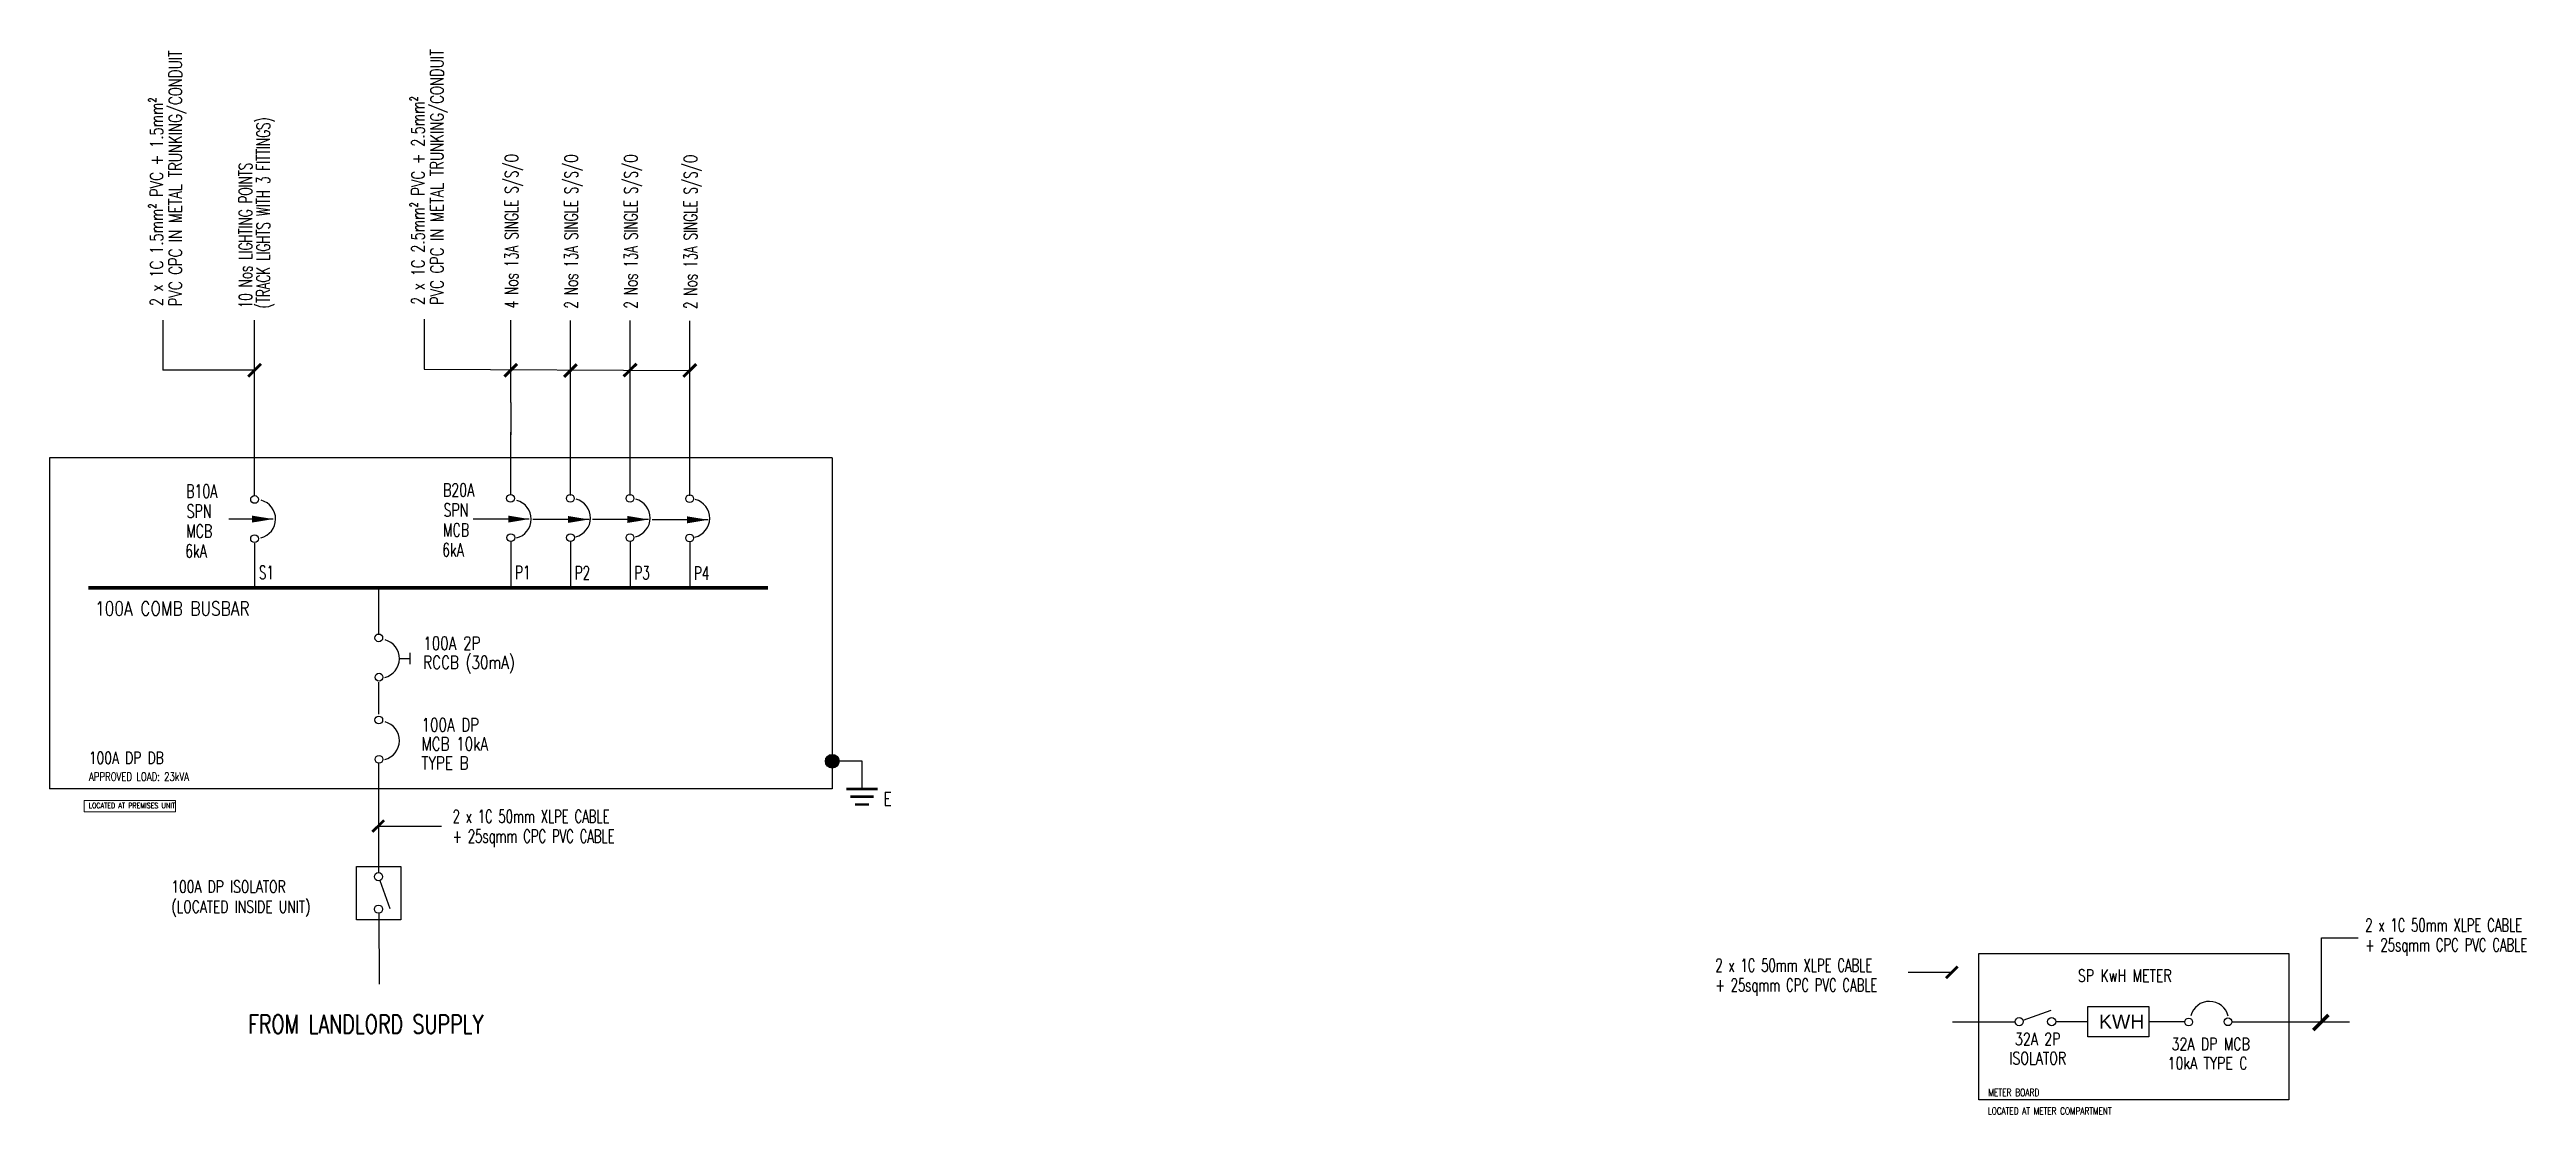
# Model space of a CAD drawing. Header units: millimetres. Extents: x 4703 to 31683, y 1418 to 13017.
import ezdxf
from ezdxf.lldxf.tags import DXFTag

# ---------------------------------------------------------------- set-up
doc = ezdxf.new("R2010")
doc.units = ezdxf.units.MM
for name, color, linetype in [('E-SLD-FRAME', 8, 'Continuous'), ('E-SLD-LEGENDF', 2, 'Continuous'), ('E-SLD-T1', 250, 'Continuous'), ('SLD', 2, 'Continuous'), ('SLD-LINE', 7, 'Continuous'), ('SLD-TXT', 7, 'Continuous')]:
    doc.layers.add(name, color=color, linetype=linetype)
doc.styles.add('ARIAL', font='arial.ttf', dxfattribs={"width": 0.95})
doc.styles.add('ROMANS', font='romans.shx', dxfattribs={"width": 0.8})
doc.styles.add('SIMPLEX', font='simplex.shx', dxfattribs={"width": 0.75})
doc.styles.add('SLD-TXT', font='romans.shx', dxfattribs={"width": 0.75})
tags = doc.linetypes.add('CENTER', pattern=[2, 1.25, -0.25, 0.25, -0.25]).pattern_tags.tags
tags[10:11] = [DXFTag(74, 4), DXFTag(75, 0), DXFTag(340, '0'), DXFTag(46, 1.0), DXFTag(50, 0.0), DXFTag(44, 0.0), DXFTag(45, 0.0)]
tags[8:9] = [DXFTag(74, 4), DXFTag(75, 0), DXFTag(340, '0'), DXFTag(46, 1.0), DXFTag(50, 0.0), DXFTag(44, 0.0), DXFTag(45, 0.0)]
tags[6:7] = [DXFTag(74, 4), DXFTag(75, 0), DXFTag(340, '0'), DXFTag(46, 1.0), DXFTag(50, 0.0), DXFTag(44, 0.0), DXFTag(45, 0.0)]
tags[4:5] = [DXFTag(74, 4), DXFTag(75, 0), DXFTag(340, '0'), DXFTag(46, 1.0), DXFTag(50, 0.0), DXFTag(44, 0.0), DXFTag(45, 0.0)]
doc.dimstyles.new('1-100', dxfattribs={"dimtxt": 100, "dimasz": 100, "dimexe": 25, "dimexo": 10, "dimgap": 25, "dimtad": 1, "dimdec": 0, "dimzin": 0, "dimdsep": 46, "dimtxsty": 'SIMPLEX', "dimcen": 0, "dimclrd": 7, "dimclre": 7, "dimclrt": 7, "dimadec": 0, "dimazin": 0, "dimtfac": 1, "dimtdec": 0, "dimtofl": 0, "dimtmove": 1, "dimatfit": 0, "dimfxl": 1, "dimtolj": 1, "dimtzin": 0, "dimarcsym": 2})

msp = doc.modelspace()

# ---------------------------------------------------------------- hatches: boundary and pattern name
at = {"layer": 'E-SLD-LEGENDF'}
h = msp.add_hatch(color=2, dxfattribs=at)
h.dxf.hatch_style = 1
edge = h.paths.add_edge_path()
edge.add_arc((13228, 5265), 74.5, 0, 360)

# ---------------------------------------------------------------- linework, layer by layer
for p, q in [((8513, 6383), (8626, 6383)), ((8626, 6447), (8626, 6323)), ((8290, 4558), (8974, 4558)), ((8290, 3610), (8293, 2836)), ((29451, 2428), (29451, 3343)), ((29451, 3343), (29850, 3343)), ((25430, 2964), (24948, 2964)), ((26556, 2429), (26904, 2429)), ((25431, 2427), (26115, 2427)), ((28474, 2428), (29754, 2428))]:
    msp.add_line(p, q)
at = {"lineweight": 0}
msp.add_lwpolyline([(5079, 4839), (6074, 4839), (6074, 4714), (5079, 4714)], close=True, dxfattribs=at)
at = {"linetype": 'CENTER'}
msp.add_lwpolyline([(8046, 4119), (8531, 4119), (8531, 3538), (8046, 3538)], close=True, dxfattribs=at)
at = {"color": 250}
msp.add_lwpolyline([(8301, 3967), (8411, 3660)], dxfattribs=at)
at = {"color": 7}
msp.add_lwpolyline([(26200, 2444), (26506, 2553)], dxfattribs=at)
msp.add_lwpolyline([(26904, 2595), (27570, 2595), (27570, 2263), (26904, 2263)], close=True, dxfattribs=at)
msp.add_lwpolyline([(27956, 2428), (27570, 2428)])
for centre in [(6936, 8117), (9724, 8129), (10376, 8129), (11026, 8129), (11676, 8125), (6936, 7689), (9727, 7701), (10377, 7701), (11026, 7701), (11676, 7697), (8289, 6609), (8292, 6181), (8289, 5715), (8292, 5287), (28004, 2425), (28432, 2428)]:
    msp.add_circle(centre, 42.3)
for centre, start, end in [((6954, 7904), 283.7769, 75.2201), ((9738, 7903), 283.7769, 75.2201), ((10384, 7916), 283.7769, 75.2201), ((11034, 7916), 283.7769, 75.2201), ((11683, 7912), 283.7769, 75.2201), ((8303, 6383), 283.7769, 75.2201), ((8303, 5489), 283.7769, 75.2201), ((28230, 2439), 13.7769, 165.2201)]:
    msp.add_arc(centre, 211, start, end)
at = {"layer": 'E-SLD-FRAME', "color": 7, "linetype": 'CENTER', "ltscale": 1.5}
for p, q in [((13228, 8572), (4703, 8572)), ((4703, 8572), (4703, 4964)), ((13228, 8572), (13228, 4964)), ((13228, 4964), (4703, 4964))]:
    msp.add_line(p, q, dxfattribs=at)
msp.add_lwpolyline([(25717, 3171), (29094, 3171), (29094, 1576), (25717, 1576)], close=True, dxfattribs=at)
at = {"layer": 'E-SLD-LEGENDF', "color": 2}
for p, q in [((13553, 5265), (13228, 5265)), ((13553, 4964), (13553, 5265))]:
    msp.add_line(p, q, dxfattribs=at)
for points, const_width in [([(13382, 4964), (13724, 4964)], 28.5), ([(13425, 4879), (13681, 4879)], 28.5), ([(13476, 4793), (13630, 4793)], 25.6)]:
    msp.add_lwpolyline(points, dxfattribs=dict(at, const_width=const_width))
msp.add_circle((13228, 5265), 74.5, dxfattribs=at)
at = {"layer": 'SLD', "color": 7}
for p, q in [((5935, 10069), (5935, 9525)), ((8783, 10081), (8783, 9537)), ((6937, 9525), (5935, 9525))]:
    msp.add_line(p, q, dxfattribs=at)
at = {"layer": 'SLD', "color": 2, "const_width": 39}
msp.add_lwpolyline([(5124, 7155), (12529, 7155)], dxfattribs=at)
at = {"layer": 'SLD', "color": 250, "lineweight": -3}
for centre in [(8286, 4008), (8286, 3654)]:
    msp.add_circle(centre, 44.2, dxfattribs=at)
at = {"layer": 'SLD', "lineweight": -3}
for centre in [(26158, 2429), (26512, 2429)]:
    msp.add_circle(centre, 44.2, dxfattribs=at)
at = {"layer": 'SLD-LINE', "linetype": 'ByBlock'}
for p, q in [((6937, 8165), (6937, 10069)), ((9727, 9173), (9727, 10069)), ((10376, 8161), (10376, 10065)), ((9727, 8165), (9727, 8849)), ((6937, 7641), (6937, 7155)), ((9727, 7659), (9727, 7155)), ((10377, 7659), (10377, 7151)), ((11027, 7659), (11027, 7151)), ((11677, 7655), (11677, 7147)), ((8289, 6658), (8289, 7155)), ((8289, 5777), (8289, 6126))]:
    msp.add_line(p, q, dxfattribs=at)
at = {"layer": 'SLD-LINE', "ltscale": 5}
for p, q in [((11026, 8161), (11026, 10065)), ((11676, 8157), (11676, 10062))]:
    msp.add_line(p, q, dxfattribs=at)
at = {"layer": 'SLD-LINE'}
for p, q in [((8783, 9537), (11676, 9521)), ((9727, 9173), (9727, 8819)), ((8290, 4053), (8290, 5241))]:
    msp.add_line(p, q, dxfattribs=at)
at = {"layer": 'SLD-TXT'}
for points, const_width in [([(6867, 9455), (7006, 9594)], 32.9), ([(9657, 9455), (9796, 9594)], 32.9), ([(10307, 9451), (10446, 9590)], 32.9), ([(10956, 9456), (11096, 9595)], 32.9), ([(11606, 9452), (11746, 9591)], 32.9), ([(8220, 4497), (8347, 4623)], 29.9), ([(25361, 2903), (25488, 3030)], 29.9), ([(29360, 2337), (29526, 2503)], 39)]:
    msp.add_lwpolyline(points, dxfattribs=dict(at, const_width=const_width))

# ---------------------------------------------------------------- texts
at = {"color": 0, "insert": (27027, 2506), "char_height": 151.6, "width": 545.7, "attachment_point": 1, "style": 'ARIAL'}
msp.add_mtext('{\\W1;KWH}', dxfattribs=at)
at = {"layer": 'E-SLD-T1', "color": 7, "style": 'SLD-TXT', "width": 0.75}
for s, height, p in [('METER BOARD', 79.22, (25822, 1618)), ('LOCATED AT METER COMPARTMENT', 77.82, (25816, 1418))]:
    msp.add_text(s, height=height, dxfattribs=at).set_placement(p)
at = {"layer": 'SLD-TXT', "style": 'ROMANS', "width": 0.65}
for s, p in [('(TRACK LIGHTS WITH 3 FITTINGS)', (7104, 10200)), ('10 Nos LIGHTING POINTS', (6910, 10200)), ('4 Nos 13A SINGLE S/S/O', (9808, 10200)), ('2 Nos 13A SINGLE S/S/O', (10458, 10196)), ('2 Nos 13A SINGLE S/S/O', (11107, 10196)), ('2 Nos 13A SINGLE S/S/O', (11757, 10192))]:
    msp.add_text(s, height=145.89, rotation=90, dxfattribs=at).set_placement(p)
at = {"layer": 'SLD-TXT'}
for s, height, style, width, p in [('B10A', 143.4, 'SLD-TXT', 0.7, (6191, 8135)), ('B20A', 143.4, 'SLD-TXT', 0.7, (8989, 8148)), ('MCB', 143.4, 'SLD-TXT', 0.7, (6191, 7701)), ('SPN', 143.4, 'SLD-TXT', 0.7, (6196, 7918)), ('MCB', 143.4, 'SLD-TXT', 0.7, (8989, 7713)), ('SPN', 143.4, 'SLD-TXT', 0.7, (8994, 7930)), ('6kA', 143.4, 'SLD-TXT', 0.7, (6180, 7484)), ('6kA', 143.4, 'SLD-TXT', 0.7, (8979, 7496)), ('S1', 145.9, 'ROMANS', 0.65, (6984, 7249)), ('P1', 145.9, 'ROMANS', 0.65, (9774, 7249)), ('P2', 145.9, 'ROMANS', 0.65, (10424, 7245)), ('P3', 145.9, 'ROMANS', 0.65, (11074, 7245)), ('P4', 145.9, 'ROMANS', 0.65, (11723, 7241)), ('100A COMB BUSBAR', 152.84, 'SLD-TXT', 0.8, (5199, 6854))]:
    msp.add_text(s, height=height, dxfattribs=dict(at, style=style, width=width)).set_placement(p)
at = {"layer": 'SLD-TXT', "char_height": 140.32, "width": 5495.41, "attachment_point": 1, "rotation": 90, "line_spacing_factor": 0.880435, "style": 'SLD-TXT'}
for s, insert in [('2 x 1C 1.5mm² PVC + 1.5mm² \\PPVC CPC IN METAL TRUNKING/CONDUIT', (5798, 10222)), ('2 x 1C 2.5mm² PVC + 2.5mm² \\PPVC CPC IN METAL TRUNKING/CONDUIT', (8646, 10235))]:
    msp.add_mtext(s, dxfattribs=dict(at, insert=insert))
at = {"layer": 'SLD-TXT', "attachment_point": 1, "style": 'SLD-TXT'}
for s, insert, char_height, width, line_spacing_factor in [('100A 2P \\PRCCB (30mA)', (8774, 6622), 143.43, 2051.09, 0.869565), ('100A DP\\PMCB 10kA\\PTYPE B', (8755, 5734), 143.4, 2051.09, 0.869565), ('{\\W0.65;2 x 1C 50mm XLPE CABLE \\P+ 25sqmm CPC PVC CABLE}', (9093, 4736), 142.34, 2122.07, 0.908108), ('{\\W0.65;2 x 1C 50mm XLPE CABLE \\P+ 25sqmm CPC PVC CABLE}', (29927, 3552), 142.34, 2122.07, 0.908108), ('{\\W0.65;2 x 1C 50mm XLPE CABLE \\P+ 25sqmm CPC PVC CABLE}', (22848, 3115), 142.34, 2122.07, 0.908108), ('SP KwH METER', (26797, 2998), 134.08, 2267.14, 0.934884), ('\\pxqc;32A 2P\\PISOLATOR', (25844, 2307), 134.08, 1031.28, 0.934884), ('\\pxqc; 32A DP MCB\\P10kA TYPE C', (27168, 2253), 134.08, 2082.83, 0.934884)]:
    msp.add_mtext(s, dxfattribs=dict(at, insert=insert, char_height=char_height, width=width, line_spacing_factor=line_spacing_factor))
at = {"layer": 'SLD-TXT', "color": 7, "attachment_point": 1, "style": 'SLD-TXT'}
for s, insert, char_height, width in [('APPROVED LOAD: 23kVA', (5133, 5143), 90.61, 3456.66), ('100A DP DB', (5130, 5368), 131, 954.43), ('LOCATED AT PREMISES UNIT', (5129, 4811), 57.51, 2193.71), ('100A DP ISOLATOR\\P(LOCATED INSIDE UNIT)', (6029, 3965), 130.96, 1808.11), ('FROM LANDLORD SUPPLY', (6867, 2503), 201.68, 2963.88)]:
    msp.add_mtext(s, dxfattribs=dict(at, insert=insert, char_height=char_height, width=width))
at = {"layer": 'SLD-TXT', "color": 2, "insert": (13788, 4928), "char_height": 145.9, "width": 1845.98, "attachment_point": 1, "line_spacing_factor": 0.908108, "style": 'SLD-TXT'}
msp.add_mtext('{\\W0.75;E}', dxfattribs=at)

# ---------------------------------------------------------------- leaders
at = {"layer": 'SLD'}
for points in [[(7139, 7903), (6654, 7903)], [(9929, 7903), (9318, 7903)], [(10579, 7899), (9967, 7899)], [(11228, 7899), (10617, 7899)], [(11878, 7895), (11267, 7895)]]:
    msp.add_leader(points, dimstyle='1-100', override={"dimasz": 230}, dxfattribs=at)

doc.saveas('drawing.dxf')
